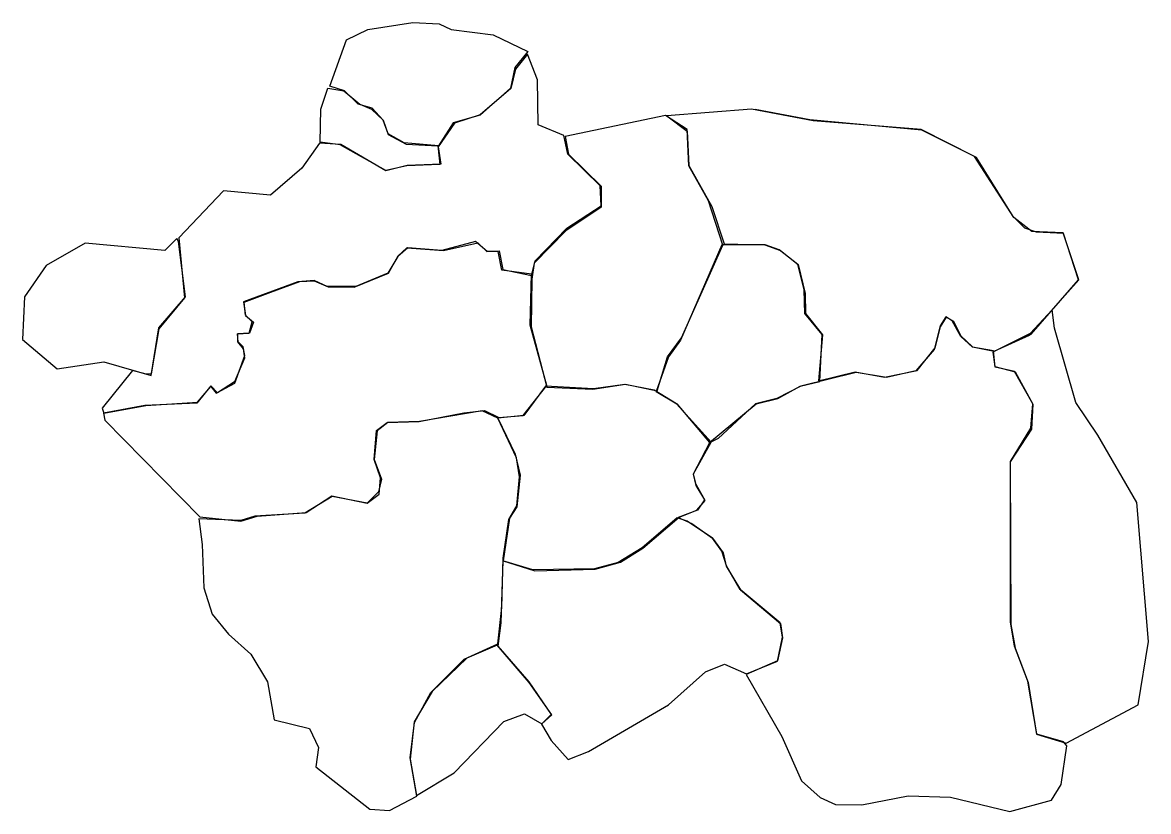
# Model space of a CAD drawing. Extents: x -134 to 573, y 117 to 613.
import ezdxf

# ---------------------------------------------------------------- set-up
doc = ezdxf.new("R2010")
doc.units = 0
doc.layers.add('Layer_1', color=7, linetype='CONTINUOUS')

msp = doc.modelspace()

# ---------------------------------------------------------------- linework, layer by layer
at = {"layer": 'Layer_1', "color": 7}
for points in [[(58.992909, 572.958524), (69.498495, 602.050916), (82.832512, 608.515892), (111.116784, 612.960564), (127.68328, 612.152444), (135.36044, 608.515892), (161.624408, 605.283404), (183.443704, 594.77782), (175.36248, 584.676292), (172.534056, 571.74634), (153.543184, 554.77578), (136.572624, 549.927044), (127.279224, 535.380852), (105.863984, 537.401156), (95.762464, 543.058012), (92.529976, 551.543292), (85.660936, 559.220452), (76.771594, 561.644812), (68.286312, 570.1301), (58.992909, 572.958524)], [(52.571429, 537.14286), (41.428571, 521.428572), (21.714286, 504.571428), (-7.714286, 507.14286), (-35.714286, 477.714284), (-32.285714, 440.000004), (-48.285714, 420.571428), (-53.142858, 392.285716), (-56.285714, 392.000004), (-64.857143, 394.285716), (-84, 370.571428), (-82.857144, 367.428572), (-56.571429, 372.285716), (-24, 374.285716), (-15.714286, 384.285716), (-12.285714, 380.000004), (-0.571429, 386.285716), (5.714286, 403.714284), (4.571429, 409.14286), (1.428571, 412.285716), (1.142857, 417.428572), (8.285714, 417.714284), (10.285714, 424.85714), (6, 429.14286), (5.142857, 437.14286), (22, 443.428572), (40.285714, 450.285716), (49.142858, 450.571428), (58, 446.85714), (74.285714, 446.571428), (96, 455.428572), (102, 466.285716), (107.428568, 471.428572), (130.571432, 469.714284), (152, 474.571428), (157.714288, 469.14286), (165.428568, 469.428572), (167.714288, 457.714284), (185.714288, 454.000004), (188, 463.14286), (208, 483.714284), (229.428568, 497.714284), (228.857144, 510.285716), (208.571432, 530.285716), (206, 542.000004), (190, 548.571428), (189.428568, 576.85714), (183.142856, 593.14286), (175.714288, 583.714284), (172.857144, 571.428572), (153.428568, 554.85714), (137.428568, 549.714284), (127.142856, 534.85714), (128.857144, 524.000004), (107.714288, 523.14286), (94.285712, 519.714284), (66, 536.285716), (52.571429, 537.14286)], [(57.780726, 571.74634), (67.882251, 570.1301), (77.983777, 561.644812), (85.256872, 558.412324), (92.529976, 551.543292), (95.762464, 542.653948), (107.076168, 536.593036), (126.87516, 535.380852), (128.087344, 523.663084), (107.480232, 522.854956), (94.146216, 520.026532), (65.457885, 536.188972), (52.931994, 537.805212), (53.336054, 558.412324), (57.780726, 571.74634)], [(269.91276, 554.573748), (206.87924, 541.239732), (209.101576, 530.12806), (229.506656, 510.127036), (229.506656, 496.995052), (207.283304, 482.044796), (187.484312, 461.639716), (185.868072, 451.74022), (185.464008, 421.637676), (195.363504, 383.857964), (224.253864, 382.645788), (244.860976, 385.676244), (264.659968, 381.433604), (271.124944, 402.848836), (280.014288, 414.768636), (305.874192, 472.95342), (296.984848, 500.833636), (284.660984, 522.854956), (283.650832, 545.684404), (269.91276, 554.573748)], [(270.72088, 554.371716), (283.650832, 544.674252), (284.660984, 523.056988), (299.005152, 497.399116), (306.884344, 473.963572), (332.340184, 473.155452), (342.23968, 469.720932), (353.35136, 460.831588), (357.594, 442.648844), (357.796032, 430.122956), (368.503648, 416.78894), (366.07928, 387.696548), (389.11076, 393.353404), (407.495536, 390.120916), (428.102648, 394.363556), (439.41636, 408.505692), (442.648848, 421.637676), (446.487424, 427.90062), (450.932096, 425.27422), (455.376768, 415.98082), (462.851896, 409.11178), (476.387944, 406.485388), (498.611296, 416.586908), (529.521968, 451.336156), (519.824504, 480.832612), (500.025512, 481.640732), (488.7118, 490.530076), (464.06408, 528.713844), (430.527016, 545.684404), (362.644768, 551.139228), (324.056936, 558.412324), (270.72088, 554.371716)], [(-37.142858, 477.14286), (-44.571429, 469.714284), (-94.571432, 474.285716), (-119.142856, 460.285716), (-132.857144, 440.571428), (-134, 413.714284), (-112.285712, 395.428572), (-82.857144, 399.714284), (-53.142858, 391.14286), (-48.285714, 421.14286), (-31.714286, 440.571428), (-36, 475.428572), (-37.142858, 477.14286)], [(-83.142856, 367.428572), (-82.285712, 363.14286), (-22.571429, 302.285716), (3.142857, 299.714284), (13.428571, 302.85714), (44.285714, 305.14286), (60.285714, 315.428572), (82.571432, 310.85714), (90, 316.571428), (90.857144, 326.85714), (86.857144, 338.285716), (88.285712, 356.571428), (95.142856, 361.714284), (115.142856, 362.285716), (143.142856, 367.714284), (156.285712, 369.14286), (165.142856, 364.85714), (180.571432, 366.000004), (195.428568, 384.85714), (184.857144, 422.85714), (185.714288, 454.85714), (167.142856, 457.428572), (164.857144, 469.14286), (158, 469.14286), (150.571432, 475.428572), (129.428568, 469.714284), (108, 471.428572), (101.714288, 466.000004), (95.428568, 455.428572), (75.428571, 447.14286), (57.428571, 447.14286), (49.142858, 450.85714), (38.857143, 450.000004), (4.857143, 437.428572), (6, 428.85714), (11.142857, 424.571428), (8.571429, 417.714284), (1.142857, 417.428572), (1.142857, 412.285716), (4.571429, 408.000004), (5.428571, 402.000004), (-0.857143, 387.14286), (-11.428571, 380.285716), (-15.714286, 384.571428), (-24.571429, 373.714284), (-57.142858, 372.285716), (-83.142856, 367.428572)], [(264.053872, 381.02954), (276.983832, 373.35238), (297.590944, 349.108724), (326.885368, 373.35238), (340.421408, 376.7869), (354.563544, 384.46406), (366.887408, 387.292484), (368.301616, 416.990972), (357.391968, 430.122956), (356.987912, 445.073212), (353.149328, 460.831588), (341.43156, 470.124996), (332.542216, 473.155452), (305.268096, 473.357484), (279.408192, 413.35442), (271.731032, 402.848836), (264.053872, 381.02954)], [(503.055968, 165.867052), (521.642776, 160.210196), (566.897608, 184.251828), (573.362584, 224.051836), (566.089488, 311.329012), (541.441768, 353.553388), (527.703688, 374.1605), (514.36968, 420.829548), (512.955464, 432.345292), (499.01536, 417.59706), (475.579816, 405.879292), (476.792, 396.787924), (489.51992, 393.555436), (500.6316, 373.150348), (499.82348, 357.391972), (486.489464, 336.986892), (486.893528, 234.759452), (489.51992, 219.809196), (497.803176, 198.191932), (503.055968, 165.867052)], [(320.622416, 203.242692), (343.047808, 164.250804), (355.371664, 136.370596), (367.089432, 126.067036), (376.786896, 121.622364), (393.3534, 121.42034), (422.445792, 127.077188), (448.911792, 126.269068), (486.287432, 117.177692), (512.349368, 124.248764), (518.410288, 134.14826), (522.046832, 158.391916), (520.026528, 161.018316), (503.258, 165.66502), (497.601144, 199.000052), (489.115864, 221.02138), (486.691496, 236.3757), (486.691496, 337.188924), (499.419416, 357.99806), (500.6316, 373.35238), (489.115864, 393.75746), (476.994032, 396.38386), (475.98388, 406.687412), (462.851896, 408.909748), (455.376768, 415.576756), (450.123976, 425.476252), (446.083368, 428.102652), (442.446816, 422.445796), (438.810264, 407.49554), (427.294528, 394.161524), (408.70772, 389.918884), (389.716856, 392.94934), (354.967608, 384.46406), (339.81532, 376.7869), (326.481304, 373.35238), (303.04576, 351.533084), (297.590944, 348.906692), (287.287384, 329.1077), (288.903632, 322.036636), (294.358456, 312.94526), (290.115808, 306.480284), (277.993984, 301.83358), (286.479264, 298.197028), (299.409216, 288.903628), (306.076224, 279.812252), (308.096528, 271.326972), (316.985872, 256.376716), (342.23968, 235.36554), (343.451864, 226.274172), (340.219376, 211.930004), (320.622416, 203.242692)], [(164.654864, 364.261012), (175.564512, 341.633588), (178.594968, 328.501612), (176.574664, 308.70262), (171.92796, 301.429524), (167.887352, 274.761492), (187.888376, 268.498548), (225.66808, 269.5087), (241.628488, 273.75134), (255.770624, 282.640684), (278.600072, 302.035612), (289.711752, 306.480284), (294.762512, 312.541196), (289.105656, 322.642724), (287.489416, 329.309732), (298.601096, 349.310748), (276.7818, 373.35238), (262.841696, 381.83766), (244.45692, 385.474212), (224.657928, 382.847812), (194.555384, 384.46406), (181.019336, 366.079284), (164.654864, 364.261012)], [(-23.142857, 301.14286), (-21.142857, 284.85714), (-20, 257.714284), (-14.857143, 241.14286), (-4.571429, 228.571428), (9.428571, 216.000004), (20, 198.571428), (24, 174.85714), (46.285714, 169.428572), (52, 157.428572), (50.285714, 145.14286), (84.285712, 118.571428), (96.571432, 117.714284), (113.714288, 126.85714), (109.428568, 150.85714), (112.285712, 173.14286), (122.571432, 192.000004), (143.428568, 212.85714), (164.571432, 222.571428), (167.142856, 245.428572), (168, 276.285716), (171.428568, 300.571428), (176.571432, 309.14286), (178.285712, 327.428572), (176.285712, 339.428572), (164.571432, 364.285716), (154.857144, 368.85714), (115.428568, 362.285716), (95.428568, 361.714284), (88.857144, 356.285716), (86.857144, 338.285716), (91.428568, 326.000004), (89.714288, 318.000004), (82.571432, 310.85714), (60.571429, 315.14286), (43.428571, 304.571428), (12, 302.85714), (3.142857, 300.000004), (-23.142857, 301.14286)], [(192.131016, 172.129996), (198.191928, 161.826436), (208.69752, 149.906636), (221.627472, 154.957404), (271.731032, 184.251828), (294.964544, 204.85894), (307.086376, 209.707668), (320.824448, 203.646756), (340.219376, 211.727972), (343.451864, 226.678228), (342.037656, 235.769604), (316.78384, 256.578748), (308.29856, 271.529004), (305.268096, 280.822412), (299.409216, 288.903628), (283.650832, 299.611244), (277.185856, 301.631548), (255.36656, 282.842716), (240.214272, 273.549308), (225.264016, 269.710732), (186.676192, 269.104636), (167.68532, 274.761492), (166.473136, 235.769604), (164.654864, 221.02138), (184.049792, 198.595988), (198.191928, 178.190908), (192.131016, 172.129996)], [(113.428568, 127.14286), (137.142856, 141.428572), (168.285712, 173.714284), (181.428568, 178.571428), (192.285712, 172.285716), (198.571432, 178.000004), (184.285712, 198.285716), (164.285712, 221.714284), (145.142856, 213.428572), (123.428568, 192.571428), (112, 173.428572), (109.428568, 150.000004), (113.428568, 127.14286)]]:
    msp.add_lwpolyline(points, close=True, dxfattribs=at)
msp.add_lwpolyline([(475.98388, 406.283356), (499.621448, 417.193004), (529.319936, 451.336156), (520.026528, 480.428548), (503.055968, 481.236676), (495.782872, 483.661036), (488.307744, 491.136172), (465.276264, 528.107748), (430.93108, 545.280348), (360.624456, 551.745324), (326.279272, 558.2103)], dxfattribs=at)

doc.saveas('drawing.dxf')
